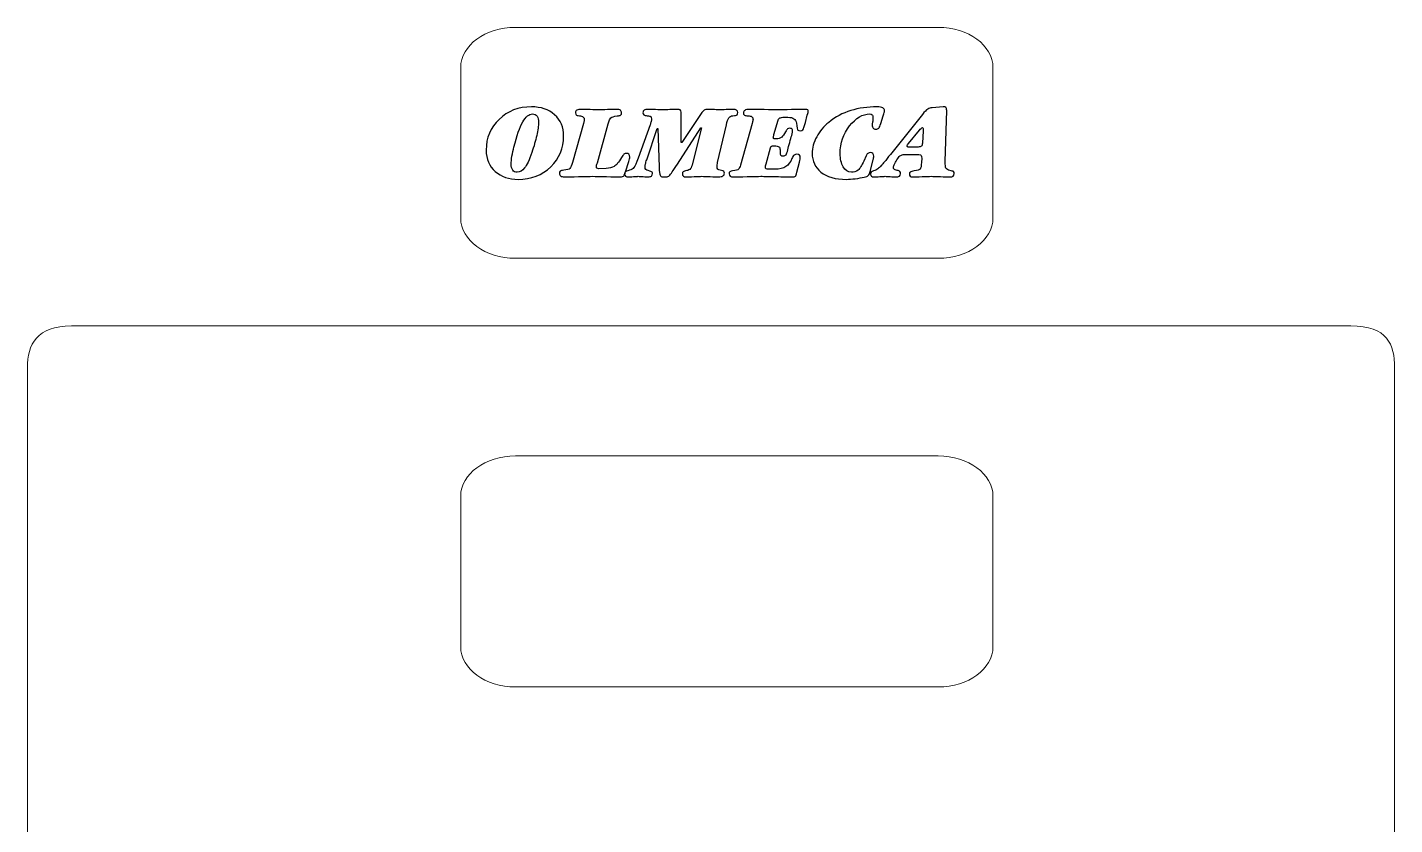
# Model space of a CAD drawing. Header units: centimetres. Extents: x -47 to 63, y -30 to 17.
# Drawn here: x 25.57 to 43.58, y 6.27 to 16.77 of the extents above; entities that cross this region are included whole.
import ezdxf

# ---------------------------------------------------------------- set-up
doc = ezdxf.new("R2010")
doc.units = ezdxf.units.CM
doc.header["$MEASUREMENT"] = 0
doc.layers.add('layer 1', color=7, linetype='Continuous')

msp = doc.modelspace()

# ---------------------------------------------------------------- linework, layer by layer
at = {"layer": 'layer 1', "color": 242, "lineweight": 9}
for points, knots in [([(32.00179, 16.76518), (32.00179, 16.76518), (37.56575, 16.76518), (37.56575, 16.76518), (37.56575, 16.76518), (37.96304, 16.76518), (38.28809, 16.52766), (38.28809, 16.23736), (38.28809, 16.23736), (38.28809, 16.23736), (38.28809, 14.25223), (38.28809, 14.25223), (38.28809, 14.25223), (38.28809, 13.96192), (37.96304, 13.7244), (37.56575, 13.7244), (37.56575, 13.7244), (37.56575, 13.7244), (32.00179, 13.7244), (32.00179, 13.7244), (32.00179, 13.7244), (31.6045, 13.7244), (31.27945, 13.96192), (31.27945, 14.25223), (31.27945, 14.25223), (31.27945, 14.25223), (31.27945, 16.23736), (31.27945, 16.23736), (31.27945, 16.23736), (31.27945, 16.52766), (31.6045, 16.76518), (32.00179, 16.76518)], [0, 0, 0, 0, 0.11111111, 0.11111111, 0.11111111, 0.11111111, 0.22222222, 0.22222222, 0.22222222, 0.22222222, 0.33333333, 0.33333333, 0.33333333, 0.33333333, 0.44444444, 0.44444444, 0.44444444, 0.44444444, 0.55555556, 0.55555556, 0.55555556, 0.55555556, 0.66666667, 0.66666667, 0.66666667, 0.66666667, 0.77777778, 0.77777778, 0.77777778, 0.77777778, 1, 1, 1, 1]), ([(43.57765, 12.2842), (43.57765, 12.2842), (43.57765, -17.22519), (43.57765, -17.22519), (43.57765, -17.22519), (43.57765, -17.22519), (25.57309, -17.22519), (25.57309, -17.22519), (25.57309, -17.22519), (25.57309, -17.22519), (25.57309, 12.2842), (25.57309, 12.2842), (25.57309, 12.2842), (25.57309, 12.5867), (25.70222, 12.8342), (26.1533, 12.8342), (26.1533, 12.8342), (26.1533, 12.8342), (42.99875, 12.8342), (42.99875, 12.8342), (42.99875, 12.8342), (43.48159, 12.8342), (43.57765, 12.58668), (43.57765, 12.2842)], [0, 0, 0, 0, 0.14285714, 0.14285714, 0.14285714, 0.14285714, 0.28571429, 0.28571429, 0.28571429, 0.28571429, 0.42857143, 0.42857143, 0.42857143, 0.42857143, 0.57142857, 0.57142857, 0.57142857, 0.57142857, 0.71428571, 0.71428571, 0.71428571, 0.71428571, 1, 1, 1, 1])]:
    msp.add_open_spline(points, degree=3, knots=knots, dxfattribs=at)
at = {"layer": 'layer 1', "color": 250}
for points, knots in [([(31.61444, 15.14903), (31.61444, 15.30875), (31.67121, 15.44348), (31.78455, 15.55322), (31.78455, 15.55322), (31.89809, 15.66316), (32.04066, 15.71803), (32.21246, 15.71803), (32.21246, 15.71803), (32.33512, 15.71803), (32.43616, 15.68307), (32.51581, 15.61338), (32.51581, 15.61338), (32.59547, 15.54368), (32.63529, 15.45005), (32.63529, 15.33206), (32.63529, 15.33206), (32.63529, 15.17275), (32.57831, 15.03823), (32.46455, 14.92808), (32.46455, 14.92808), (32.3508, 14.81813), (32.20738, 14.76305), (32.03473, 14.76305), (32.03473, 14.76305), (31.91334, 14.76305), (31.81293, 14.79779), (31.73349, 14.86728), (31.73349, 14.86728), (31.65405, 14.93676), (31.61444, 15.0306), (31.61444, 15.14903)], [0, 0, 0, 0, 0.11111111, 0.11111111, 0.11111111, 0.11111111, 0.22222222, 0.22222222, 0.22222222, 0.22222222, 0.33333333, 0.33333333, 0.33333333, 0.33333333, 0.44444444, 0.44444444, 0.44444444, 0.44444444, 0.55555556, 0.55555556, 0.55555556, 0.55555556, 0.66666667, 0.66666667, 0.66666667, 0.66666667, 0.77777778, 0.77777778, 0.77777778, 0.77777778, 1, 1, 1, 1]), ([(33.09838, 14.90393), (33.09838, 14.90393), (33.1937, 14.90647), (33.1937, 14.90647), (33.1937, 14.90647), (33.23607, 14.90731), (33.27145, 14.916), (33.29983, 14.93252), (33.29983, 14.93252), (33.32801, 14.94905), (33.36042, 14.98888), (33.39665, 15.05221), (33.39665, 15.05221), (33.40851, 15.07255), (33.41931, 15.08653), (33.42927, 15.09416), (33.42927, 15.09416), (33.43923, 15.10178), (33.45003, 15.1056), (33.46147, 15.1056), (33.46147, 15.1056), (33.47439, 15.1056), (33.4852, 15.10136), (33.49367, 15.09289), (33.49367, 15.09289), (33.50236, 15.08441), (33.50659, 15.07255), (33.50659, 15.0573), (33.50659, 15.0573), (33.50659, 15.05221), (33.50553, 15.0448), (33.50363, 15.03484), (33.50363, 15.03484), (33.50151, 15.02489), (33.49812, 15.01217), (33.49325, 14.9965), (33.49325, 14.9965), (33.49325, 14.9965), (33.45151, 14.8641), (33.45151, 14.8641), (33.45151, 14.8641), (33.44304, 14.83635), (33.43542, 14.81813), (33.42842, 14.80923), (33.42842, 14.80923), (33.42143, 14.80034), (33.40576, 14.79589), (33.3814, 14.79589), (33.3814, 14.79589), (33.34072, 14.79589), (33.27992, 14.79716), (33.199, 14.7997), (33.199, 14.7997), (33.11808, 14.80203), (33.05749, 14.8033), (33.01724, 14.8033), (33.01724, 14.8033), (32.97657, 14.8033), (32.91493, 14.80203), (32.83273, 14.7997), (32.83273, 14.7997), (32.75033, 14.79716), (32.68805, 14.79589), (32.64589, 14.79589), (32.64589, 14.79589), (32.62153, 14.79589), (32.60416, 14.80013), (32.5942, 14.80839), (32.5942, 14.80839), (32.58403, 14.81665), (32.57895, 14.82787), (32.57895, 14.84249), (32.57895, 14.84249), (32.57895, 14.85478), (32.58297, 14.8641), (32.59123, 14.87045), (32.59123, 14.87045), (32.59949, 14.8766), (32.61454, 14.88084), (32.63593, 14.88338), (32.63593, 14.88338), (32.67936, 14.88804), (32.7069, 14.89609), (32.71855, 14.90753), (32.71855, 14.90753), (32.7302, 14.91918), (32.74164, 14.94545), (32.75329, 14.98633), (32.75329, 14.98633), (32.75329, 14.98633), (32.89755, 15.49962), (32.89755, 15.49962), (32.89755, 15.49962), (32.90158, 15.51445), (32.90412, 15.52504), (32.90539, 15.53097), (32.90539, 15.53097), (32.90666, 15.5369), (32.9073, 15.5422), (32.9073, 15.54686), (32.9073, 15.54686), (32.9073, 15.56296), (32.902, 15.57524), (32.89141, 15.58393), (32.89141, 15.58393), (32.88103, 15.59283), (32.86429, 15.59812), (32.84163, 15.60024), (32.84163, 15.60024), (32.81854, 15.60215), (32.80435, 15.60617), (32.79947, 15.61189), (32.79947, 15.61189), (32.79439, 15.61782), (32.79206, 15.62694), (32.79206, 15.63922), (32.79206, 15.63922), (32.79206, 15.65575), (32.79777, 15.66761), (32.80943, 15.6746), (32.80943, 15.6746), (32.82087, 15.68159), (32.84311, 15.68519), (32.87573, 15.68519), (32.87573, 15.68519), (32.90052, 15.68519), (32.93717, 15.68392), (32.9861, 15.68138), (32.9861, 15.68138), (33.03504, 15.67905), (33.07168, 15.67778), (33.09605, 15.67778), (33.09605, 15.67778), (33.1221, 15.67778), (33.16108, 15.67905), (33.21298, 15.68138), (33.21298, 15.68138), (33.26488, 15.68392), (33.30407, 15.68519), (33.33055, 15.68519), (33.33055, 15.68519), (33.35491, 15.68519), (33.37228, 15.68096), (33.38267, 15.67269), (33.38267, 15.67269), (33.39305, 15.66443), (33.39813, 15.65299), (33.39813, 15.63795), (33.39813, 15.63795), (33.39813, 15.62609), (33.39389, 15.61677), (33.38563, 15.61041), (33.38563, 15.61041), (33.37737, 15.60406), (33.36254, 15.59982), (33.34093, 15.5977), (33.34093, 15.5977), (33.29708, 15.59304), (33.26933, 15.58499), (33.25747, 15.57355), (33.25747, 15.57355), (33.24582, 15.5619), (33.23417, 15.53563), (33.22252, 15.49475), (33.22252, 15.49475), (33.22252, 15.49475), (33.07889, 14.98146), (33.07889, 14.98146), (33.07889, 14.98146), (33.0702, 14.9518), (33.06596, 14.93676), (33.06596, 14.93676), (33.06596, 14.93676), (33.06596, 14.93676), (33.06596, 14.93443), (33.06596, 14.92935), (33.06596, 14.92935), (33.06596, 14.91981), (33.06851, 14.91303), (33.07359, 14.90922), (33.07359, 14.90922), (33.07889, 14.9052), (33.08715, 14.9035), (33.09838, 14.90393)], [0, 0, 0, 0, 0.0212766, 0.0212766, 0.0212766, 0.0212766, 0.04255319, 0.04255319, 0.04255319, 0.04255319, 0.06382979, 0.06382979, 0.06382979, 0.06382979, 0.08510638, 0.08510638, 0.08510638, 0.08510638, 0.10638298, 0.10638298, 0.10638298, 0.10638298, 0.12765957, 0.12765957, 0.12765957, 0.12765957, 0.14893617, 0.14893617, 0.14893617, 0.14893617, 0.17021277, 0.17021277, 0.17021277, 0.17021277, 0.19148936, 0.19148936, 0.19148936, 0.19148936, 0.21276596, 0.21276596, 0.21276596, 0.21276596, 0.23404255, 0.23404255, 0.23404255, 0.23404255, 0.25531915, 0.25531915, 0.25531915, 0.25531915, 0.27659574, 0.27659574, 0.27659574, 0.27659574, 0.29787234, 0.29787234, 0.29787234, 0.29787234, 0.31914894, 0.31914894, 0.31914894, 0.31914894, 0.34042553, 0.34042553, 0.34042553, 0.34042553, 0.36170213, 0.36170213, 0.36170213, 0.36170213, 0.38297872, 0.38297872, 0.38297872, 0.38297872, 0.40425532, 0.40425532, 0.40425532, 0.40425532, 0.42553191, 0.42553191, 0.42553191, 0.42553191, 0.44680851, 0.44680851, 0.44680851, 0.44680851, 0.46808511, 0.46808511, 0.46808511, 0.46808511, 0.4893617, 0.4893617, 0.4893617, 0.4893617, 0.5106383, 0.5106383, 0.5106383, 0.5106383, 0.53191489, 0.53191489, 0.53191489, 0.53191489, 0.55319149, 0.55319149, 0.55319149, 0.55319149, 0.57446809, 0.57446809, 0.57446809, 0.57446809, 0.59574468, 0.59574468, 0.59574468, 0.59574468, 0.61702128, 0.61702128, 0.61702128, 0.61702128, 0.63829787, 0.63829787, 0.63829787, 0.63829787, 0.65957447, 0.65957447, 0.65957447, 0.65957447, 0.68085106, 0.68085106, 0.68085106, 0.68085106, 0.70212766, 0.70212766, 0.70212766, 0.70212766, 0.72340426, 0.72340426, 0.72340426, 0.72340426, 0.74468085, 0.74468085, 0.74468085, 0.74468085, 0.76595745, 0.76595745, 0.76595745, 0.76595745, 0.78723404, 0.78723404, 0.78723404, 0.78723404, 0.80851064, 0.80851064, 0.80851064, 0.80851064, 0.82978723, 0.82978723, 0.82978723, 0.82978723, 0.85106383, 0.85106383, 0.85106383, 0.85106383, 0.87234043, 0.87234043, 0.87234043, 0.87234043, 0.89361702, 0.89361702, 0.89361702, 0.89361702, 0.91489362, 0.91489362, 0.91489362, 0.91489362, 0.93617021, 0.93617021, 0.93617021, 0.93617021, 0.95744681, 0.95744681, 0.95744681, 0.95744681, 1, 1, 1, 1]), ([(33.6159, 15.04099), (33.6159, 15.04099), (33.77351, 15.48161), (33.77351, 15.48161), (33.77351, 15.48161), (33.77753, 15.49411), (33.78156, 15.50851), (33.7858, 15.52504), (33.7858, 15.52504), (33.78982, 15.54156), (33.79194, 15.55385), (33.79194, 15.56169), (33.79194, 15.56169), (33.79194, 15.57376), (33.78855, 15.58287), (33.78198, 15.58902), (33.78198, 15.58902), (33.77563, 15.59516), (33.76038, 15.59939), (33.73623, 15.60152), (33.73623, 15.60152), (33.71483, 15.603), (33.69979, 15.60702), (33.69153, 15.61317), (33.69153, 15.61317), (33.68327, 15.61931), (33.67924, 15.62842), (33.67924, 15.64049), (33.67924, 15.64049), (33.67924, 15.65447), (33.68475, 15.66549), (33.69598, 15.67333), (33.69598, 15.67333), (33.70721, 15.68117), (33.72458, 15.68519), (33.74809, 15.68519), (33.74809, 15.68519), (33.76991, 15.68519), (33.80232, 15.68392), (33.8449, 15.68138), (33.8449, 15.68138), (33.88769, 15.67905), (33.91968, 15.67778), (33.94086, 15.67778), (33.94086, 15.67778), (33.96163, 15.67778), (33.99319, 15.67905), (34.03535, 15.68138), (34.03535, 15.68138), (34.0775, 15.68392), (34.10928, 15.68519), (34.13088, 15.68519), (34.13088, 15.68519), (34.14953, 15.68519), (34.16266, 15.68244), (34.17008, 15.67672), (34.17008, 15.67672), (34.17728, 15.67121), (34.18109, 15.66104), (34.18109, 15.646), (34.18109, 15.646), (34.18109, 15.646), (34.18109, 15.24838), (34.18109, 15.24838), (34.18109, 15.24838), (34.18109, 15.24838), (34.1902, 15.24838), (34.1902, 15.24838), (34.1902, 15.24838), (34.1902, 15.24838), (34.43869, 15.61825), (34.43869, 15.61825), (34.43869, 15.61825), (34.46368, 15.6549), (34.48254, 15.67545), (34.49567, 15.67926), (34.49567, 15.67926), (34.5086, 15.68328), (34.52639, 15.68519), (34.54884, 15.68519), (34.54884, 15.68519), (34.56473, 15.68519), (34.58825, 15.68392), (34.6196, 15.68138), (34.6196, 15.68138), (34.65095, 15.67905), (34.67468, 15.67778), (34.69057, 15.67778), (34.69057, 15.67778), (34.70921, 15.67778), (34.73759, 15.67905), (34.77551, 15.68138), (34.77551, 15.68138), (34.81343, 15.68392), (34.84182, 15.68519), (34.86046, 15.68519), (34.86046, 15.68519), (34.88524, 15.68519), (34.90262, 15.6818), (34.91279, 15.67524), (34.91279, 15.67524), (34.92295, 15.66867), (34.92804, 15.65808), (34.92804, 15.64367), (34.92804, 15.64367), (34.92804, 15.6299), (34.92465, 15.61995), (34.91787, 15.6138), (34.91787, 15.6138), (34.91088, 15.60766), (34.89266, 15.60342), (34.86279, 15.60152), (34.86279, 15.60152), (34.84055, 15.59982), (34.82339, 15.59029), (34.81131, 15.57313), (34.81131, 15.57313), (34.79945, 15.55597), (34.78822, 15.52546), (34.77784, 15.48161), (34.77784, 15.48161), (34.77784, 15.48161), (34.66303, 14.984), (34.66303, 14.984), (34.66303, 14.984), (34.66091, 14.97617), (34.65921, 14.96621), (34.65773, 14.95413), (34.65773, 14.95413), (34.65646, 14.94206), (34.65561, 14.93316), (34.65561, 14.92744), (34.65561, 14.92744), (34.65561, 14.91494), (34.65836, 14.9052), (34.66387, 14.89757), (34.66387, 14.89757), (34.66938, 14.89016), (34.68591, 14.88465), (34.71302, 14.88084), (34.71302, 14.88084), (34.72658, 14.87893), (34.73632, 14.87469), (34.74247, 14.86813), (34.74247, 14.86813), (34.74861, 14.86177), (34.75158, 14.85351), (34.75158, 14.84376), (34.75158, 14.84376), (34.75158, 14.82873), (34.74543, 14.81707), (34.73293, 14.8086), (34.73293, 14.8086), (34.72043, 14.80013), (34.70137, 14.79589), (34.67531, 14.79589), (34.67531, 14.79589), (34.64947, 14.79589), (34.61219, 14.79716), (34.56346, 14.7997), (34.56346, 14.7997), (34.51453, 14.80203), (34.47809, 14.8033), (34.45415, 14.8033), (34.45415, 14.8033), (34.43148, 14.8033), (34.39717, 14.80203), (34.35162, 14.7997), (34.35162, 14.7997), (34.30587, 14.79716), (34.27133, 14.79589), (34.24824, 14.79589), (34.24824, 14.79589), (34.23299, 14.79589), (34.22071, 14.79907), (34.21181, 14.80542), (34.21181, 14.80542), (34.20291, 14.81199), (34.19867, 14.82173), (34.19867, 14.83508), (34.19867, 14.83508), (34.19867, 14.84779), (34.20206, 14.85753), (34.20884, 14.86389), (34.20884, 14.86389), (34.21562, 14.87024), (34.2313, 14.87512), (34.25566, 14.87851), (34.25566, 14.87851), (34.27684, 14.88084), (34.29316, 14.88952), (34.3046, 14.90414), (34.3046, 14.90414), (34.31624, 14.91897), (34.32578, 14.94142), (34.33319, 14.97214), (34.33319, 14.97214), (34.33319, 14.97214), (34.44928, 15.44009), (34.44928, 15.44009), (34.44928, 15.44009), (34.44928, 15.44009), (34.44123, 15.44009), (34.44123, 15.44009), (34.44123, 15.44009), (34.44123, 15.44009), (34.13385, 14.96346), (34.13385, 14.96346), (34.13385, 14.96346), (34.07729, 14.87617), (34.04234, 14.82639), (34.0292, 14.81411), (34.0292, 14.81411), (34.01585, 14.80203), (34.0023, 14.79589), (33.98853, 14.79589), (33.98853, 14.79589), (33.98853, 14.79589), (33.94086, 14.79589), (33.94086, 14.79589), (33.94086, 14.79589), (33.92455, 14.79589), (33.91269, 14.80288), (33.90506, 14.81707), (33.90506, 14.81707), (33.89765, 14.83105), (33.89278, 14.86664), (33.89087, 14.92363), (33.89087, 14.92363), (33.89087, 14.92363), (33.87371, 15.43268), (33.87371, 15.43268), (33.87371, 15.43268), (33.87371, 15.43268), (33.86566, 15.43268), (33.86566, 15.43268), (33.86566, 15.43268), (33.86566, 15.43268), (33.72839, 15.02044), (33.72839, 15.02044), (33.72839, 15.02044), (33.7214, 15.00032), (33.71631, 14.9821), (33.71314, 14.966), (33.71314, 14.966), (33.70975, 14.94989), (33.70805, 14.93655), (33.70805, 14.92617), (33.70805, 14.92617), (33.70805, 14.91176), (33.71123, 14.90096), (33.71759, 14.89397), (33.71759, 14.89397), (33.72394, 14.88698), (33.73432, 14.88168), (33.74873, 14.87851), (33.74873, 14.87851), (33.7786, 14.87088), (33.79533, 14.86473), (33.79914, 14.85944), (33.79914, 14.85944), (33.80275, 14.85436), (33.80465, 14.84779), (33.80465, 14.83995), (33.80465, 14.83995), (33.80465, 14.82555), (33.79999, 14.81453), (33.79046, 14.80712), (33.79046, 14.80712), (33.78093, 14.7997), (33.76779, 14.79589), (33.75127, 14.79589), (33.75127, 14.79589), (33.73559, 14.79589), (33.71314, 14.79716), (33.68369, 14.7997), (33.68369, 14.7997), (33.65446, 14.80203), (33.63264, 14.8033), (33.61844, 14.8033), (33.61844, 14.8033), (33.60425, 14.8033), (33.58286, 14.80203), (33.55426, 14.7997), (33.55426, 14.7997), (33.52545, 14.79716), (33.50384, 14.79589), (33.48922, 14.79589), (33.48922, 14.79589), (33.47185, 14.79589), (33.45893, 14.79907), (33.45024, 14.80521), (33.45024, 14.80521), (33.44156, 14.81135), (33.43711, 14.82088), (33.43711, 14.83381), (33.43711, 14.83381), (33.43711, 14.84525), (33.43986, 14.85457), (33.44558, 14.86177), (33.44558, 14.86177), (33.45109, 14.86876), (33.46952, 14.87554), (33.50045, 14.88211), (33.50045, 14.88211), (33.52693, 14.88761), (33.54727, 14.90011), (33.56125, 14.9196), (33.56125, 14.9196), (33.57544, 14.93931), (33.59366, 14.97976), (33.6159, 15.04099)], [0, 0, 0, 0, 0.01265823, 0.01265823, 0.01265823, 0.01265823, 0.02531646, 0.02531646, 0.02531646, 0.02531646, 0.03797468, 0.03797468, 0.03797468, 0.03797468, 0.05063291, 0.05063291, 0.05063291, 0.05063291, 0.06329114, 0.06329114, 0.06329114, 0.06329114, 0.07594937, 0.07594937, 0.07594937, 0.07594937, 0.08860759, 0.08860759, 0.08860759, 0.08860759, 0.10126582, 0.10126582, 0.10126582, 0.10126582, 0.11392405, 0.11392405, 0.11392405, 0.11392405, 0.12658228, 0.12658228, 0.12658228, 0.12658228, 0.13924051, 0.13924051, 0.13924051, 0.13924051, 0.15189873, 0.15189873, 0.15189873, 0.15189873, 0.16455696, 0.16455696, 0.16455696, 0.16455696, 0.17721519, 0.17721519, 0.17721519, 0.17721519, 0.18987342, 0.18987342, 0.18987342, 0.18987342, 0.20253165, 0.20253165, 0.20253165, 0.20253165, 0.21518987, 0.21518987, 0.21518987, 0.21518987, 0.2278481, 0.2278481, 0.2278481, 0.2278481, 0.24050633, 0.24050633, 0.24050633, 0.24050633, 0.25316456, 0.25316456, 0.25316456, 0.25316456, 0.26582278, 0.26582278, 0.26582278, 0.26582278, 0.27848101, 0.27848101, 0.27848101, 0.27848101, 0.29113924, 0.29113924, 0.29113924, 0.29113924, 0.30379747, 0.30379747, 0.30379747, 0.30379747, 0.3164557, 0.3164557, 0.3164557, 0.3164557, 0.32911392, 0.32911392, 0.32911392, 0.32911392, 0.34177215, 0.34177215, 0.34177215, 0.34177215, 0.35443038, 0.35443038, 0.35443038, 0.35443038, 0.36708861, 0.36708861, 0.36708861, 0.36708861, 0.37974684, 0.37974684, 0.37974684, 0.37974684, 0.39240506, 0.39240506, 0.39240506, 0.39240506, 0.40506329, 0.40506329, 0.40506329, 0.40506329, 0.41772152, 0.41772152, 0.41772152, 0.41772152, 0.43037975, 0.43037975, 0.43037975, 0.43037975, 0.44303797, 0.44303797, 0.44303797, 0.44303797, 0.4556962, 0.4556962, 0.4556962, 0.4556962, 0.46835443, 0.46835443, 0.46835443, 0.46835443, 0.48101266, 0.48101266, 0.48101266, 0.48101266, 0.49367089, 0.49367089, 0.49367089, 0.49367089, 0.50632911, 0.50632911, 0.50632911, 0.50632911, 0.51898734, 0.51898734, 0.51898734, 0.51898734, 0.53164557, 0.53164557, 0.53164557, 0.53164557, 0.5443038, 0.5443038, 0.5443038, 0.5443038, 0.55696203, 0.55696203, 0.55696203, 0.55696203, 0.56962025, 0.56962025, 0.56962025, 0.56962025, 0.58227848, 0.58227848, 0.58227848, 0.58227848, 0.59493671, 0.59493671, 0.59493671, 0.59493671, 0.60759494, 0.60759494, 0.60759494, 0.60759494, 0.62025316, 0.62025316, 0.62025316, 0.62025316, 0.63291139, 0.63291139, 0.63291139, 0.63291139, 0.64556962, 0.64556962, 0.64556962, 0.64556962, 0.65822785, 0.65822785, 0.65822785, 0.65822785, 0.67088608, 0.67088608, 0.67088608, 0.67088608, 0.6835443, 0.6835443, 0.6835443, 0.6835443, 0.69620253, 0.69620253, 0.69620253, 0.69620253, 0.70886076, 0.70886076, 0.70886076, 0.70886076, 0.72151899, 0.72151899, 0.72151899, 0.72151899, 0.73417722, 0.73417722, 0.73417722, 0.73417722, 0.74683544, 0.74683544, 0.74683544, 0.74683544, 0.75949367, 0.75949367, 0.75949367, 0.75949367, 0.7721519, 0.7721519, 0.7721519, 0.7721519, 0.78481013, 0.78481013, 0.78481013, 0.78481013, 0.79746835, 0.79746835, 0.79746835, 0.79746835, 0.81012658, 0.81012658, 0.81012658, 0.81012658, 0.82278481, 0.82278481, 0.82278481, 0.82278481, 0.83544304, 0.83544304, 0.83544304, 0.83544304, 0.84810127, 0.84810127, 0.84810127, 0.84810127, 0.86075949, 0.86075949, 0.86075949, 0.86075949, 0.87341772, 0.87341772, 0.87341772, 0.87341772, 0.88607595, 0.88607595, 0.88607595, 0.88607595, 0.89873418, 0.89873418, 0.89873418, 0.89873418, 0.91139241, 0.91139241, 0.91139241, 0.91139241, 0.92405063, 0.92405063, 0.92405063, 0.92405063, 0.93670886, 0.93670886, 0.93670886, 0.93670886, 0.94936709, 0.94936709, 0.94936709, 0.94936709, 0.96202532, 0.96202532, 0.96202532, 0.96202532, 0.97468354, 0.97468354, 0.97468354, 0.97468354, 1, 1, 1, 1]), ([(35.4534, 15.53012), (35.4534, 15.53012), (35.40891, 15.3687), (35.40891, 15.3687), (35.40891, 15.3687), (35.40277, 15.34709), (35.39917, 15.33396), (35.3979, 15.32888), (35.3979, 15.32888), (35.39663, 15.324), (35.39599, 15.31977), (35.39599, 15.31659), (35.39599, 15.31659), (35.39599, 15.31045), (35.39726, 15.30557), (35.3998, 15.30219), (35.3998, 15.30219), (35.40213, 15.29901), (35.40764, 15.29731), (35.41633, 15.29731), (35.41633, 15.29731), (35.41633, 15.29731), (35.43433, 15.29731), (35.43433, 15.29731), (35.43433, 15.29731), (35.46463, 15.29731), (35.48835, 15.3043), (35.50594, 15.31849), (35.50594, 15.31849), (35.52352, 15.33248), (35.54067, 15.35642), (35.5572, 15.39031), (35.5572, 15.39031), (35.56588, 15.4081), (35.57436, 15.42039), (35.58241, 15.42675), (35.58241, 15.42675), (35.59046, 15.4331), (35.6002, 15.43628), (35.61185, 15.43628), (35.61185, 15.43628), (35.6305, 15.43628), (35.64257, 15.42929), (35.64808, 15.41488), (35.64808, 15.41488), (35.6538, 15.40069), (35.65041, 15.37548), (35.63854, 15.33947), (35.63854, 15.33947), (35.63198, 15.31892), (35.62287, 15.28863), (35.61143, 15.24859), (35.61143, 15.24859), (35.6002, 15.20877), (35.59173, 15.1772), (35.58643, 15.15411), (35.58643, 15.15411), (35.57902, 15.12127), (35.57118, 15.09946), (35.56334, 15.08823), (35.56334, 15.08823), (35.55551, 15.077), (35.54301, 15.07149), (35.52564, 15.07149), (35.52564, 15.07149), (35.51229, 15.07149), (35.50212, 15.07467), (35.49513, 15.08103), (35.49513, 15.08103), (35.48814, 15.08759), (35.48454, 15.10051), (35.48454, 15.11979), (35.48454, 15.11979), (35.48454, 15.11979), (35.48454, 15.15157), (35.48454, 15.15157), (35.48454, 15.15157), (35.48454, 15.17105), (35.47924, 15.18462), (35.46844, 15.19224), (35.46844, 15.19224), (35.45764, 15.19987), (35.43857, 15.20368), (35.41145, 15.20368), (35.41145, 15.20368), (35.41145, 15.20368), (35.38392, 15.20368), (35.38392, 15.20368), (35.38392, 15.20368), (35.37693, 15.20368), (35.37142, 15.20198), (35.36739, 15.19881), (35.36739, 15.19881), (35.36336, 15.19542), (35.35998, 15.18864), (35.35764, 15.17826), (35.35764, 15.17826), (35.35764, 15.17826), (35.30066, 14.96981), (35.30066, 14.96981), (35.30066, 14.96981), (35.29791, 14.95816), (35.29558, 14.94905), (35.29431, 14.94206), (35.29431, 14.94206), (35.29282, 14.93528), (35.29198, 14.92914), (35.29198, 14.92384), (35.29198, 14.92384), (35.29198, 14.9143), (35.29473, 14.90753), (35.30003, 14.90329), (35.30003, 14.90329), (35.30532, 14.89927), (35.31824, 14.89715), (35.33858, 14.89715), (35.33858, 14.89715), (35.33858, 14.89715), (35.41379, 14.89715), (35.41379, 14.89715), (35.41379, 14.89715), (35.47903, 14.89715), (35.52818, 14.9088), (35.56165, 14.93189), (35.56165, 14.93189), (35.59512, 14.95498), (35.62117, 14.98972), (35.63982, 15.03611), (35.63982, 15.03611), (35.64956, 15.05963), (35.65973, 15.07509), (35.67011, 15.0823), (35.67011, 15.0823), (35.68049, 15.0895), (35.69299, 15.0931), (35.70761, 15.0931), (35.70761, 15.0931), (35.72116, 15.0931), (35.73176, 15.0895), (35.73981, 15.0823), (35.73981, 15.0823), (35.74764, 15.07509), (35.75167, 15.06429), (35.75167, 15.04967), (35.75167, 15.04967), (35.75167, 15.04607), (35.75061, 15.03908), (35.74849, 15.02912), (35.74849, 15.02912), (35.74658, 15.01938), (35.74362, 15.00667), (35.74002, 14.99142), (35.74002, 14.99142), (35.74002, 14.99142), (35.70761, 14.85796), (35.70761, 14.85796), (35.70761, 14.85796), (35.69998, 14.82682), (35.69299, 14.80881), (35.68663, 14.80372), (35.68663, 14.80372), (35.68028, 14.79843), (35.66269, 14.79589), (35.63368, 14.79589), (35.63368, 14.79589), (35.58982, 14.79589), (35.52309, 14.79716), (35.43391, 14.7997), (35.43391, 14.7997), (35.34472, 14.80203), (35.27799, 14.8033), (35.23351, 14.8033), (35.23351, 14.8033), (35.19368, 14.8033), (35.13352, 14.80203), (35.05302, 14.7997), (35.05302, 14.7997), (34.97252, 14.79716), (34.9113, 14.79589), (34.86915, 14.79589), (34.86915, 14.79589), (34.84966, 14.79589), (34.83567, 14.79949), (34.82699, 14.80648), (34.82699, 14.80648), (34.8183, 14.81347), (34.81386, 14.82385), (34.81386, 14.83741), (34.81386, 14.83741), (34.81386, 14.84821), (34.81745, 14.85647), (34.82466, 14.86219), (34.82466, 14.86219), (34.83207, 14.86813), (34.84394, 14.87194), (34.86046, 14.87406), (34.86046, 14.87406), (34.90219, 14.87957), (34.92825, 14.8874), (34.9382, 14.898), (34.9382, 14.898), (34.94837, 14.90859), (34.95727, 14.92638), (34.96468, 14.95159), (34.96468, 14.95159), (34.96468, 14.95159), (35.11551, 15.49708), (35.11551, 15.49708), (35.11551, 15.49708), (35.12039, 15.5136), (35.12377, 15.5261), (35.12568, 15.53436), (35.12568, 15.53436), (35.12759, 15.54262), (35.12844, 15.54877), (35.12844, 15.553), (35.12844, 15.553), (35.12844, 15.56952), (35.12314, 15.58139), (35.11233, 15.58859), (35.11233, 15.58859), (35.10175, 15.59601), (35.08374, 15.59982), (35.05853, 15.60024), (35.05853, 15.60024), (35.03947, 15.60024), (35.02527, 15.60321), (35.01574, 15.60914), (35.01574, 15.60914), (35.0062, 15.61507), (35.00133, 15.62439), (35.00133, 15.63689), (35.00133, 15.63689), (35.00133, 15.65172), (35.0079, 15.66337), (35.02061, 15.67206), (35.02061, 15.67206), (35.03353, 15.68074), (35.05366, 15.68519), (35.08141, 15.68519), (35.08141, 15.68519), (35.12653, 15.68519), (35.19135, 15.68392), (35.27545, 15.68138), (35.27545, 15.68138), (35.35955, 15.67905), (35.42141, 15.67778), (35.46145, 15.67778), (35.46145, 15.67778), (35.49852, 15.67778), (35.55635, 15.67905), (35.63495, 15.68138), (35.63495, 15.68138), (35.71354, 15.68392), (35.77518, 15.68519), (35.82009, 15.68519), (35.82009, 15.68519), (35.83471, 15.68519), (35.84445, 15.68286), (35.84933, 15.67799), (35.84933, 15.67799), (35.8542, 15.67333), (35.85674, 15.66634), (35.85674, 15.65723), (35.85674, 15.65723), (35.85674, 15.65681), (35.85674, 15.65659), (35.85674, 15.65638), (35.85674, 15.65638), (35.85674, 15.65617), (35.8525, 15.63986), (35.84382, 15.60766), (35.84382, 15.60766), (35.84382, 15.60766), (35.81882, 15.51148), (35.81882, 15.51148), (35.81882, 15.51148), (35.80463, 15.4564), (35.7934, 15.42463), (35.78493, 15.41594), (35.78493, 15.41594), (35.77667, 15.40726), (35.76501, 15.40281), (35.7504, 15.40281), (35.7504, 15.40281), (35.7362, 15.40281), (35.72583, 15.40599), (35.71926, 15.41213), (35.71926, 15.41213), (35.71269, 15.41827), (35.70633, 15.44836), (35.7004, 15.50216), (35.7004, 15.50216), (35.69701, 15.52907), (35.68642, 15.54898), (35.6682, 15.56169), (35.6682, 15.56169), (35.6502, 15.57461), (35.62351, 15.58096), (35.58855, 15.58096), (35.58855, 15.58096), (35.58855, 15.58096), (35.53771, 15.58096), (35.53771, 15.58096), (35.53771, 15.58096), (35.51123, 15.58096), (35.49216, 15.57779), (35.4803, 15.57143), (35.4803, 15.57143), (35.46865, 15.56487), (35.45954, 15.55109), (35.4534, 15.53012)], [0, 0, 0, 0, 0.01265823, 0.01265823, 0.01265823, 0.01265823, 0.02531646, 0.02531646, 0.02531646, 0.02531646, 0.03797468, 0.03797468, 0.03797468, 0.03797468, 0.05063291, 0.05063291, 0.05063291, 0.05063291, 0.06329114, 0.06329114, 0.06329114, 0.06329114, 0.07594937, 0.07594937, 0.07594937, 0.07594937, 0.08860759, 0.08860759, 0.08860759, 0.08860759, 0.10126582, 0.10126582, 0.10126582, 0.10126582, 0.11392405, 0.11392405, 0.11392405, 0.11392405, 0.12658228, 0.12658228, 0.12658228, 0.12658228, 0.13924051, 0.13924051, 0.13924051, 0.13924051, 0.15189873, 0.15189873, 0.15189873, 0.15189873, 0.16455696, 0.16455696, 0.16455696, 0.16455696, 0.17721519, 0.17721519, 0.17721519, 0.17721519, 0.18987342, 0.18987342, 0.18987342, 0.18987342, 0.20253165, 0.20253165, 0.20253165, 0.20253165, 0.21518987, 0.21518987, 0.21518987, 0.21518987, 0.2278481, 0.2278481, 0.2278481, 0.2278481, 0.24050633, 0.24050633, 0.24050633, 0.24050633, 0.25316456, 0.25316456, 0.25316456, 0.25316456, 0.26582278, 0.26582278, 0.26582278, 0.26582278, 0.27848101, 0.27848101, 0.27848101, 0.27848101, 0.29113924, 0.29113924, 0.29113924, 0.29113924, 0.30379747, 0.30379747, 0.30379747, 0.30379747, 0.3164557, 0.3164557, 0.3164557, 0.3164557, 0.32911392, 0.32911392, 0.32911392, 0.32911392, 0.34177215, 0.34177215, 0.34177215, 0.34177215, 0.35443038, 0.35443038, 0.35443038, 0.35443038, 0.36708861, 0.36708861, 0.36708861, 0.36708861, 0.37974684, 0.37974684, 0.37974684, 0.37974684, 0.39240506, 0.39240506, 0.39240506, 0.39240506, 0.40506329, 0.40506329, 0.40506329, 0.40506329, 0.41772152, 0.41772152, 0.41772152, 0.41772152, 0.43037975, 0.43037975, 0.43037975, 0.43037975, 0.44303797, 0.44303797, 0.44303797, 0.44303797, 0.4556962, 0.4556962, 0.4556962, 0.4556962, 0.46835443, 0.46835443, 0.46835443, 0.46835443, 0.48101266, 0.48101266, 0.48101266, 0.48101266, 0.49367089, 0.49367089, 0.49367089, 0.49367089, 0.50632911, 0.50632911, 0.50632911, 0.50632911, 0.51898734, 0.51898734, 0.51898734, 0.51898734, 0.53164557, 0.53164557, 0.53164557, 0.53164557, 0.5443038, 0.5443038, 0.5443038, 0.5443038, 0.55696203, 0.55696203, 0.55696203, 0.55696203, 0.56962025, 0.56962025, 0.56962025, 0.56962025, 0.58227848, 0.58227848, 0.58227848, 0.58227848, 0.59493671, 0.59493671, 0.59493671, 0.59493671, 0.60759494, 0.60759494, 0.60759494, 0.60759494, 0.62025316, 0.62025316, 0.62025316, 0.62025316, 0.63291139, 0.63291139, 0.63291139, 0.63291139, 0.64556962, 0.64556962, 0.64556962, 0.64556962, 0.65822785, 0.65822785, 0.65822785, 0.65822785, 0.67088608, 0.67088608, 0.67088608, 0.67088608, 0.6835443, 0.6835443, 0.6835443, 0.6835443, 0.69620253, 0.69620253, 0.69620253, 0.69620253, 0.70886076, 0.70886076, 0.70886076, 0.70886076, 0.72151899, 0.72151899, 0.72151899, 0.72151899, 0.73417722, 0.73417722, 0.73417722, 0.73417722, 0.74683544, 0.74683544, 0.74683544, 0.74683544, 0.75949367, 0.75949367, 0.75949367, 0.75949367, 0.7721519, 0.7721519, 0.7721519, 0.7721519, 0.78481013, 0.78481013, 0.78481013, 0.78481013, 0.79746835, 0.79746835, 0.79746835, 0.79746835, 0.81012658, 0.81012658, 0.81012658, 0.81012658, 0.82278481, 0.82278481, 0.82278481, 0.82278481, 0.83544304, 0.83544304, 0.83544304, 0.83544304, 0.84810127, 0.84810127, 0.84810127, 0.84810127, 0.86075949, 0.86075949, 0.86075949, 0.86075949, 0.87341772, 0.87341772, 0.87341772, 0.87341772, 0.88607595, 0.88607595, 0.88607595, 0.88607595, 0.89873418, 0.89873418, 0.89873418, 0.89873418, 0.91139241, 0.91139241, 0.91139241, 0.91139241, 0.92405063, 0.92405063, 0.92405063, 0.92405063, 0.93670886, 0.93670886, 0.93670886, 0.93670886, 0.94936709, 0.94936709, 0.94936709, 0.94936709, 0.96202532, 0.96202532, 0.96202532, 0.96202532, 0.97468354, 0.97468354, 0.97468354, 0.97468354, 1, 1, 1, 1]), ([(36.71236, 15.02298), (36.71236, 15.02298), (36.67571, 14.87851), (36.67571, 14.87851), (36.67571, 14.87851), (36.66681, 14.84292), (36.65707, 14.82088), (36.64669, 14.81262), (36.64669, 14.81262), (36.63631, 14.80436), (36.61894, 14.79758), (36.59436, 14.79229), (36.59436, 14.79229), (36.56026, 14.78445), (36.52043, 14.77746), (36.4751, 14.77174), (36.4751, 14.77174), (36.42955, 14.76602), (36.39142, 14.76305), (36.36049, 14.76305), (36.36049, 14.76305), (36.21263, 14.76305), (36.10015, 14.79504), (36.02325, 14.85923), (36.02325, 14.85923), (35.94635, 14.92342), (35.90779, 15.00497), (35.90779, 15.10433), (35.90779, 15.10433), (35.90779, 15.17847), (35.92771, 15.25135), (35.96732, 15.32337), (35.96732, 15.32337), (36.00715, 15.39539), (36.06011, 15.45894), (36.12641, 15.51381), (36.12641, 15.51381), (36.212, 15.58457), (36.30817, 15.63625), (36.41515, 15.66909), (36.41515, 15.66909), (36.52213, 15.70171), (36.63758, 15.71803), (36.76193, 15.71803), (36.76193, 15.71803), (36.79773, 15.71803), (36.82294, 15.71358), (36.83756, 15.70447), (36.83756, 15.70447), (36.85217, 15.69536), (36.85959, 15.68201), (36.85959, 15.66464), (36.85959, 15.66464), (36.85959, 15.66253), (36.85959, 15.66062), (36.85938, 15.6585), (36.85938, 15.6585), (36.85917, 15.65638), (36.85345, 15.63689), (36.84264, 15.60003), (36.84264, 15.60003), (36.84264, 15.60003), (36.81129, 15.49708), (36.81129, 15.49708), (36.81129, 15.49708), (36.80197, 15.4653), (36.79265, 15.44518), (36.78333, 15.43692), (36.78333, 15.43692), (36.77401, 15.42865), (36.76151, 15.42463), (36.74583, 15.42463), (36.74583, 15.42463), (36.73016, 15.42463), (36.71829, 15.42929), (36.71045, 15.43903), (36.71045, 15.43903), (36.70262, 15.44878), (36.69859, 15.46255), (36.69859, 15.48034), (36.69859, 15.48034), (36.69859, 15.48818), (36.70008, 15.50068), (36.70283, 15.51763), (36.70283, 15.51763), (36.7058, 15.53457), (36.70707, 15.55237), (36.70707, 15.57101), (36.70707, 15.57101), (36.70707, 15.59262), (36.70389, 15.60681), (36.69711, 15.6138), (36.69711, 15.6138), (36.69054, 15.62079), (36.67995, 15.62439), (36.66533, 15.62439), (36.66533, 15.62439), (36.57149, 15.62439), (36.48315, 15.57207), (36.40032, 15.46742), (36.40032, 15.46742), (36.3177, 15.36277), (36.27639, 15.24075), (36.27639, 15.10178), (36.27639, 15.10178), (36.27639, 15.03188), (36.28932, 14.97362), (36.31537, 14.92681), (36.31537, 14.92681), (36.34122, 14.87999), (36.37744, 14.85669), (36.42426, 14.85669), (36.42426, 14.85669), (36.45752, 14.85669), (36.48654, 14.86643), (36.51111, 14.88613), (36.51111, 14.88613), (36.53548, 14.90583), (36.56111, 14.94545), (36.58759, 15.00497), (36.58759, 15.00497), (36.58759, 15.00497), (36.61724, 15.07276), (36.61724, 15.07276), (36.61724, 15.07276), (36.6236, 15.08759), (36.63144, 15.0984), (36.64034, 15.10496), (36.64034, 15.10496), (36.64944, 15.11153), (36.66131, 15.11492), (36.67635, 15.11492), (36.67635, 15.11492), (36.69033, 15.11492), (36.70113, 15.11068), (36.70855, 15.10242), (36.70855, 15.10242), (36.71596, 15.09416), (36.71978, 15.08335), (36.71978, 15.07022), (36.71978, 15.07022), (36.71978, 15.06641), (36.71872, 15.05878), (36.7166, 15.04692), (36.7166, 15.04692), (36.71469, 15.03505), (36.71321, 15.02722), (36.71236, 15.02298)], [0, 0, 0, 0, 0.02631579, 0.02631579, 0.02631579, 0.02631579, 0.05263158, 0.05263158, 0.05263158, 0.05263158, 0.07894737, 0.07894737, 0.07894737, 0.07894737, 0.10526316, 0.10526316, 0.10526316, 0.10526316, 0.13157895, 0.13157895, 0.13157895, 0.13157895, 0.15789474, 0.15789474, 0.15789474, 0.15789474, 0.18421053, 0.18421053, 0.18421053, 0.18421053, 0.21052632, 0.21052632, 0.21052632, 0.21052632, 0.23684211, 0.23684211, 0.23684211, 0.23684211, 0.26315789, 0.26315789, 0.26315789, 0.26315789, 0.28947368, 0.28947368, 0.28947368, 0.28947368, 0.31578947, 0.31578947, 0.31578947, 0.31578947, 0.34210526, 0.34210526, 0.34210526, 0.34210526, 0.36842105, 0.36842105, 0.36842105, 0.36842105, 0.39473684, 0.39473684, 0.39473684, 0.39473684, 0.42105263, 0.42105263, 0.42105263, 0.42105263, 0.44736842, 0.44736842, 0.44736842, 0.44736842, 0.47368421, 0.47368421, 0.47368421, 0.47368421, 0.5, 0.5, 0.5, 0.5, 0.52631579, 0.52631579, 0.52631579, 0.52631579, 0.55263158, 0.55263158, 0.55263158, 0.55263158, 0.57894737, 0.57894737, 0.57894737, 0.57894737, 0.60526316, 0.60526316, 0.60526316, 0.60526316, 0.63157895, 0.63157895, 0.63157895, 0.63157895, 0.65789474, 0.65789474, 0.65789474, 0.65789474, 0.68421053, 0.68421053, 0.68421053, 0.68421053, 0.71052632, 0.71052632, 0.71052632, 0.71052632, 0.73684211, 0.73684211, 0.73684211, 0.73684211, 0.76315789, 0.76315789, 0.76315789, 0.76315789, 0.78947368, 0.78947368, 0.78947368, 0.78947368, 0.81578947, 0.81578947, 0.81578947, 0.81578947, 0.84210526, 0.84210526, 0.84210526, 0.84210526, 0.86842105, 0.86842105, 0.86842105, 0.86842105, 0.89473684, 0.89473684, 0.89473684, 0.89473684, 0.92105263, 0.92105263, 0.92105263, 0.92105263, 0.94736842, 0.94736842, 0.94736842, 0.94736842, 1, 1, 1, 1]), ([(36.93776, 15.09183), (36.93776, 15.09183), (37.35826, 15.61698), (37.35826, 15.61698), (37.35826, 15.61698), (37.38876, 15.65447), (37.41228, 15.67862), (37.42902, 15.68879), (37.42902, 15.68879), (37.44575, 15.69917), (37.4646, 15.70511), (37.48579, 15.7068), (37.48579, 15.7068), (37.48579, 15.7068), (37.63365, 15.71803), (37.63365, 15.71803), (37.63365, 15.71803), (37.64996, 15.7193), (37.66162, 15.71718), (37.66882, 15.71146), (37.66882, 15.71146), (37.67602, 15.70595), (37.67941, 15.69154), (37.67898, 15.66846), (37.67898, 15.66846), (37.67898, 15.66846), (37.65992, 14.99883), (37.65992, 14.99883), (37.65992, 14.99883), (37.65865, 14.95413), (37.66183, 14.92447), (37.66945, 14.90986), (37.66945, 14.90986), (37.67708, 14.89503), (37.69381, 14.8855), (37.71987, 14.88084), (37.71987, 14.88084), (37.7472, 14.87596), (37.76351, 14.87067), (37.76902, 14.86516), (37.76902, 14.86516), (37.77452, 14.85944), (37.77728, 14.85118), (37.77728, 14.83995), (37.77728, 14.83995), (37.77728, 14.82428), (37.77304, 14.81305), (37.76478, 14.80606), (37.76478, 14.80606), (37.75631, 14.79928), (37.74148, 14.79589), (37.71987, 14.79589), (37.71987, 14.79589), (37.69212, 14.79589), (37.65081, 14.79716), (37.59552, 14.7997), (37.59552, 14.7997), (37.54023, 14.80203), (37.49934, 14.8033), (37.47244, 14.8033), (37.47244, 14.8033), (37.44681, 14.8033), (37.40741, 14.80203), (37.35444, 14.7997), (37.35444, 14.7997), (37.3017, 14.79716), (37.26039, 14.79589), (37.23115, 14.79589), (37.23115, 14.79589), (37.21569, 14.79589), (37.20489, 14.79907), (37.19811, 14.80521), (37.19811, 14.80521), (37.19154, 14.81135), (37.18815, 14.82046), (37.18815, 14.83254), (37.18815, 14.83254), (37.18815, 14.84334), (37.19218, 14.85202), (37.20044, 14.8588), (37.20044, 14.8588), (37.20849, 14.8658), (37.22501, 14.87088), (37.25022, 14.87406), (37.25022, 14.87406), (37.2945, 14.88041), (37.32119, 14.88867), (37.33009, 14.89927), (37.33009, 14.89927), (37.33898, 14.90986), (37.3447, 14.93973), (37.34703, 14.98888), (37.34703, 14.98888), (37.34703, 14.98888), (37.34958, 15.03993), (37.34958, 15.03993), (37.34958, 15.03993), (37.35042, 15.05815), (37.34873, 15.07086), (37.3447, 15.07827), (37.3447, 15.07827), (37.34068, 15.08568), (37.3303, 15.0895), (37.31356, 15.0895), (37.31356, 15.0895), (37.31356, 15.0895), (37.12057, 15.0895), (37.12057, 15.0895), (37.12057, 15.0895), (37.10045, 15.0895), (37.08456, 15.08568), (37.07291, 15.07827), (37.07291, 15.07827), (37.06105, 15.07086), (37.04812, 15.0573), (37.03436, 15.03739), (37.03436, 15.03739), (37.01847, 15.01493), (37.00512, 14.9929), (36.99432, 14.97129), (36.99432, 14.97129), (36.98352, 14.94947), (36.97822, 14.93337), (36.97822, 14.92257), (36.97822, 14.92257), (36.97822, 14.91092), (36.98119, 14.90202), (36.98733, 14.89587), (36.98733, 14.89587), (36.99347, 14.88952), (37.00661, 14.88465), (37.02694, 14.88084), (37.02694, 14.88084), (37.04304, 14.87766), (37.0547, 14.87258), (37.06169, 14.8658), (37.06169, 14.8658), (37.06868, 14.8588), (37.07227, 14.84948), (37.07227, 14.83741), (37.07227, 14.83741), (37.07227, 14.82343), (37.06677, 14.81305), (37.05575, 14.80606), (37.05575, 14.80606), (37.04474, 14.79928), (37.02737, 14.79589), (37.00322, 14.79589), (37.00322, 14.79589), (36.98818, 14.79589), (36.96572, 14.79716), (36.93606, 14.7997), (36.93606, 14.7997), (36.90619, 14.80203), (36.88395, 14.8033), (36.8687, 14.8033), (36.8687, 14.8033), (36.85324, 14.8033), (36.82972, 14.80203), (36.79816, 14.7997), (36.79816, 14.7997), (36.76659, 14.79716), (36.74287, 14.79589), (36.72698, 14.79589), (36.72698, 14.79589), (36.70834, 14.79589), (36.69499, 14.79886), (36.68737, 14.80458), (36.68737, 14.80458), (36.67952, 14.81029), (36.67571, 14.81919), (36.67571, 14.83127), (36.67571, 14.83127), (36.67571, 14.84207), (36.67847, 14.85075), (36.68397, 14.85732), (36.68397, 14.85732), (36.68948, 14.86389), (36.70008, 14.86961), (36.71596, 14.87406), (36.71596, 14.87406), (36.73926, 14.88105), (36.75791, 14.88995), (36.77189, 14.90075), (36.77189, 14.90075), (36.78608, 14.91155), (36.80133, 14.92596), (36.81807, 14.94417), (36.81807, 14.94417), (36.8221, 14.94841), (36.82633, 14.95286), (36.83057, 14.95795), (36.83057, 14.95795), (36.83481, 14.96282), (36.8706, 15.00752), (36.93776, 15.09183)], [0, 0, 0, 0, 0.02, 0.02, 0.02, 0.02, 0.04, 0.04, 0.04, 0.04, 0.06, 0.06, 0.06, 0.06, 0.08, 0.08, 0.08, 0.08, 0.1, 0.1, 0.1, 0.1, 0.12, 0.12, 0.12, 0.12, 0.14, 0.14, 0.14, 0.14, 0.16, 0.16, 0.16, 0.16, 0.18, 0.18, 0.18, 0.18, 0.2, 0.2, 0.2, 0.2, 0.22, 0.22, 0.22, 0.22, 0.24, 0.24, 0.24, 0.24, 0.26, 0.26, 0.26, 0.26, 0.28, 0.28, 0.28, 0.28, 0.3, 0.3, 0.3, 0.3, 0.32, 0.32, 0.32, 0.32, 0.34, 0.34, 0.34, 0.34, 0.36, 0.36, 0.36, 0.36, 0.38, 0.38, 0.38, 0.38, 0.4, 0.4, 0.4, 0.4, 0.42, 0.42, 0.42, 0.42, 0.44, 0.44, 0.44, 0.44, 0.46, 0.46, 0.46, 0.46, 0.48, 0.48, 0.48, 0.48, 0.5, 0.5, 0.5, 0.5, 0.52, 0.52, 0.52, 0.52, 0.54, 0.54, 0.54, 0.54, 0.56, 0.56, 0.56, 0.56, 0.58, 0.58, 0.58, 0.58, 0.6, 0.6, 0.6, 0.6, 0.62, 0.62, 0.62, 0.62, 0.64, 0.64, 0.64, 0.64, 0.66, 0.66, 0.66, 0.66, 0.68, 0.68, 0.68, 0.68, 0.7, 0.7, 0.7, 0.7, 0.72, 0.72, 0.72, 0.72, 0.74, 0.74, 0.74, 0.74, 0.76, 0.76, 0.76, 0.76, 0.78, 0.78, 0.78, 0.78, 0.8, 0.8, 0.8, 0.8, 0.82, 0.82, 0.82, 0.82, 0.84, 0.84, 0.84, 0.84, 0.86, 0.86, 0.86, 0.86, 0.88, 0.88, 0.88, 0.88, 0.9, 0.9, 0.9, 0.9, 0.92, 0.92, 0.92, 0.92, 0.94, 0.94, 0.94, 0.94, 0.96, 0.96, 0.96, 0.96, 1, 1, 1, 1]), ([(31.94448, 14.966), (31.94448, 14.93231), (31.95105, 14.90583), (31.9644, 14.88613), (31.9644, 14.88613), (31.97775, 14.86643), (31.99745, 14.85669), (32.0235, 14.85669), (32.0235, 14.85669), (32.05909, 14.85669), (32.09171, 14.87533), (32.12116, 14.91282), (32.12116, 14.91282), (32.15061, 14.95032), (32.18217, 15.01811), (32.21585, 15.11619), (32.21585, 15.11619), (32.24403, 15.19754), (32.26585, 15.27253), (32.28131, 15.34116), (32.28131, 15.34116), (32.29678, 15.40959), (32.3044, 15.46763), (32.3044, 15.51509), (32.3044, 15.51509), (32.3044, 15.54834), (32.29783, 15.57482), (32.28449, 15.59453), (32.28449, 15.59453), (32.27114, 15.61444), (32.25144, 15.62439), (32.22538, 15.62439), (32.22538, 15.62439), (32.17899, 15.62439), (32.1362, 15.58923), (32.0968, 15.5189), (32.0968, 15.5189), (32.0574, 15.44857), (32.01863, 15.33862), (31.98007, 15.18927), (31.98007, 15.18927), (31.9699, 15.15008), (31.96122, 15.10962), (31.95465, 15.0681), (31.95465, 15.0681), (31.94788, 15.02637), (31.94448, 14.99247), (31.94448, 14.966)], [0, 0, 0, 0, 0.07692308, 0.07692308, 0.07692308, 0.07692308, 0.15384615, 0.15384615, 0.15384615, 0.15384615, 0.23076923, 0.23076923, 0.23076923, 0.23076923, 0.30769231, 0.30769231, 0.30769231, 0.30769231, 0.38461538, 0.38461538, 0.38461538, 0.38461538, 0.46153846, 0.46153846, 0.46153846, 0.46153846, 0.53846154, 0.53846154, 0.53846154, 0.53846154, 0.61538462, 0.61538462, 0.61538462, 0.61538462, 0.69230769, 0.69230769, 0.69230769, 0.69230769, 0.76923077, 0.76923077, 0.76923077, 0.76923077, 0.84615385, 0.84615385, 0.84615385, 0.84615385, 1, 1, 1, 1]), ([(37.32203, 15.41213), (37.32203, 15.41213), (37.17799, 15.23397), (37.17799, 15.23397), (37.17799, 15.23397), (37.16612, 15.21914), (37.15977, 15.21046), (37.15871, 15.20791), (37.15871, 15.20791), (37.15765, 15.20537), (37.15722, 15.20305), (37.15722, 15.20114), (37.15722, 15.20114), (37.15722, 15.19733), (37.15828, 15.19436), (37.16083, 15.19245), (37.16083, 15.19245), (37.16315, 15.19034), (37.16739, 15.18927), (37.17311, 15.18927), (37.17311, 15.18927), (37.17311, 15.18927), (37.30551, 15.18927), (37.30551, 15.18927), (37.30551, 15.18927), (37.32394, 15.18927), (37.33708, 15.19266), (37.3447, 15.19944), (37.3447, 15.19944), (37.35254, 15.20643), (37.35699, 15.21914), (37.35826, 15.23778), (37.35826, 15.23778), (37.35826, 15.23778), (37.36864, 15.40154), (37.36864, 15.40154), (37.36864, 15.40154), (37.36906, 15.41446), (37.36864, 15.42505), (37.36737, 15.43352), (37.36737, 15.43352), (37.3661, 15.442), (37.36377, 15.44623), (37.36059, 15.44623), (37.36059, 15.44623), (37.35741, 15.44623), (37.35148, 15.44221), (37.3428, 15.43416), (37.3428, 15.43416), (37.33432, 15.42611), (37.32733, 15.4187), (37.32203, 15.41213)], [0, 0, 0, 0, 0.07142857, 0.07142857, 0.07142857, 0.07142857, 0.14285714, 0.14285714, 0.14285714, 0.14285714, 0.21428571, 0.21428571, 0.21428571, 0.21428571, 0.28571429, 0.28571429, 0.28571429, 0.28571429, 0.35714286, 0.35714286, 0.35714286, 0.35714286, 0.42857143, 0.42857143, 0.42857143, 0.42857143, 0.5, 0.5, 0.5, 0.5, 0.57142857, 0.57142857, 0.57142857, 0.57142857, 0.64285714, 0.64285714, 0.64285714, 0.64285714, 0.71428571, 0.71428571, 0.71428571, 0.71428571, 0.78571429, 0.78571429, 0.78571429, 0.78571429, 0.85714286, 0.85714286, 0.85714286, 0.85714286, 1, 1, 1, 1])]:
    msp.add_open_spline(points, degree=3, knots=knots, dxfattribs=at)
at = {"layer": 'layer 1', "color": 142, "lineweight": 9}
msp.add_open_spline([(32.00179, 11.12026), (32.00179, 11.12026), (37.56575, 11.12026), (37.56575, 11.12026), (37.56575, 11.12026), (37.96304, 11.12026), (38.28809, 10.88274), (38.28809, 10.59244), (38.28809, 10.59244), (38.28809, 10.59244), (38.28809, 8.60731), (38.28809, 8.60731), (38.28809, 8.60731), (38.28809, 8.317), (37.96304, 8.07948), (37.56575, 8.07948), (37.56575, 8.07948), (37.56575, 8.07948), (32.00179, 8.07948), (32.00179, 8.07948), (32.00179, 8.07948), (31.6045, 8.07948), (31.27945, 8.317), (31.27945, 8.60731), (31.27945, 8.60731), (31.27945, 8.60731), (31.27945, 10.59244), (31.27945, 10.59244), (31.27945, 10.59244), (31.27945, 10.88274), (31.6045, 11.12026), (32.00179, 11.12026)], degree=3, knots=[0, 0, 0, 0, 0.11111111, 0.11111111, 0.11111111, 0.11111111, 0.22222222, 0.22222222, 0.22222222, 0.22222222, 0.33333333, 0.33333333, 0.33333333, 0.33333333, 0.44444444, 0.44444444, 0.44444444, 0.44444444, 0.55555556, 0.55555556, 0.55555556, 0.55555556, 0.66666667, 0.66666667, 0.66666667, 0.66666667, 0.77777778, 0.77777778, 0.77777778, 0.77777778, 1, 1, 1, 1], dxfattribs=at)

doc.saveas('drawing.dxf')
